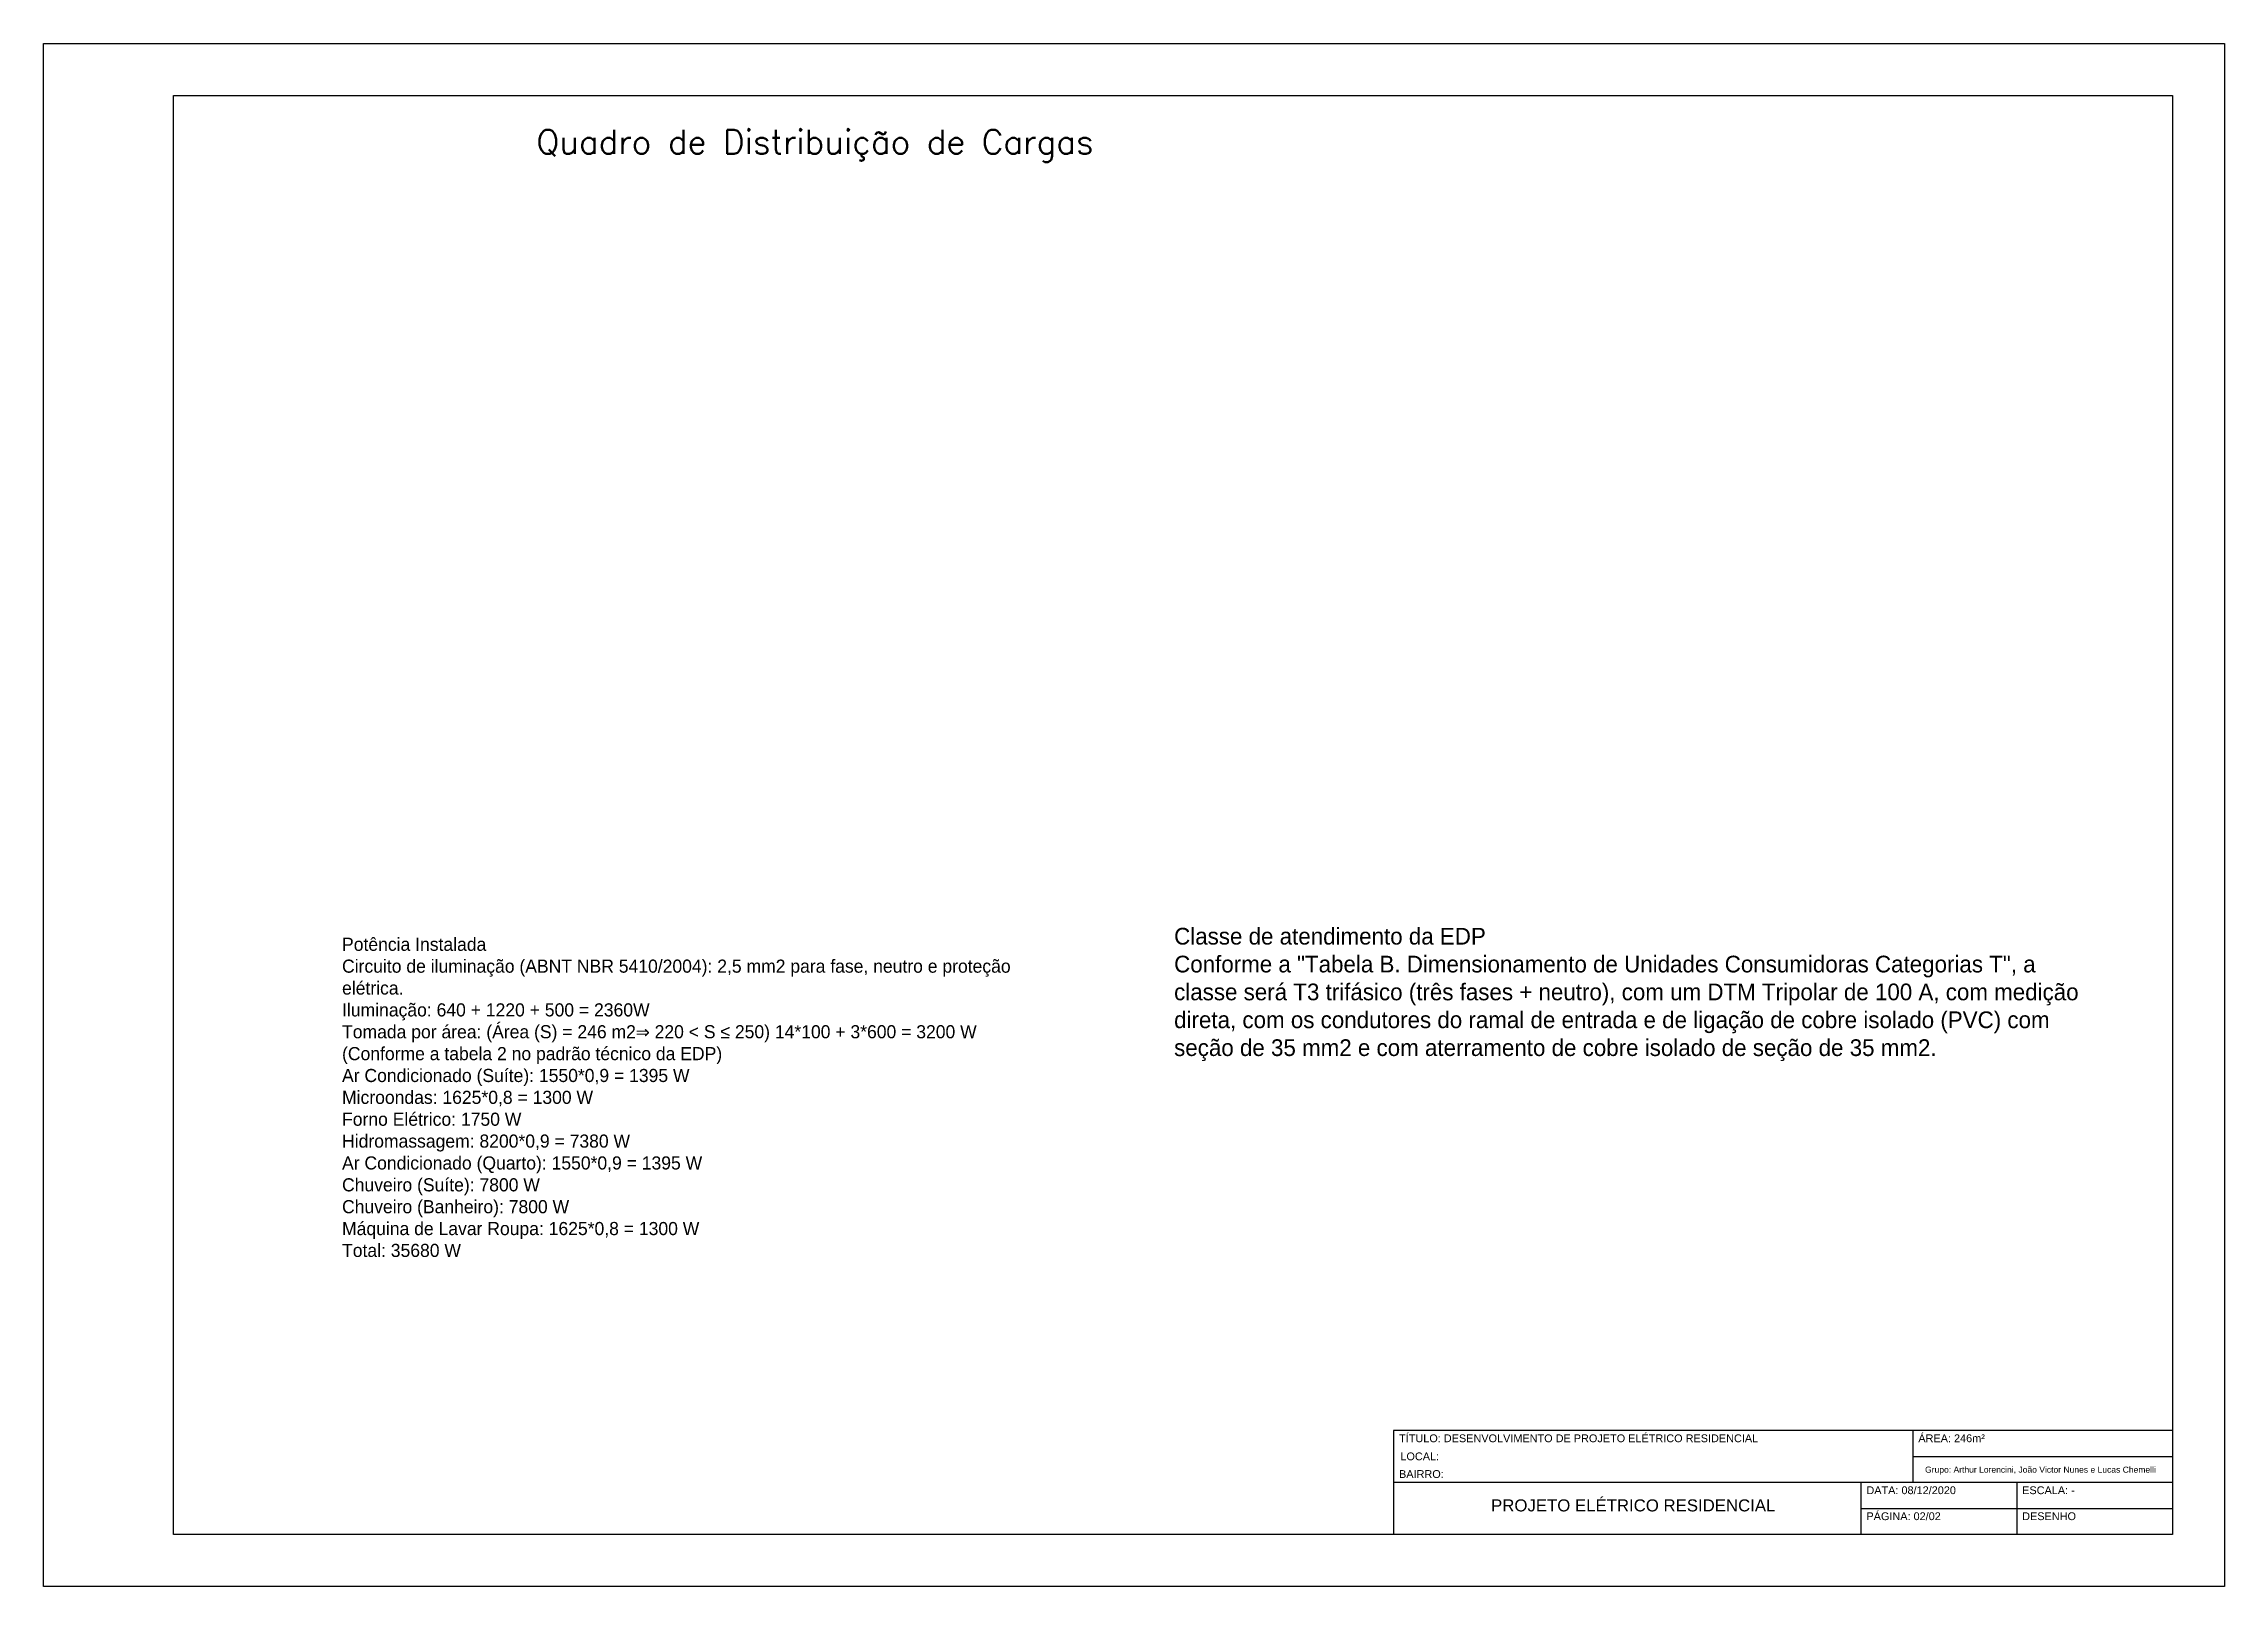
# Model space of a CAD drawing. Extents: x 20 to 1815, y -14679 to 245.
# Drawn here: x 63.25 to 105.25, y -12.7 to 17 of the extents above; entities that cross this region are included whole.
import ezdxf

# ---------------------------------------------------------------- set-up
doc = ezdxf.new("R2010")
doc.units = 0
doc.header["$MEASUREMENT"] = 0
doc.linetypes.add('HIDDEN', pattern=[0.375, 0.25, -0.125])
doc.layers.get('0').update_dxf_attribs({"linetype": 'CONTINUOUS'})
doc.layers.add('TEXTO', color=1, linetype='CONTINUOUS')
doc.layers.add('TOMADAS', color=1, linetype='CONTINUOUS')
doc.styles.add('ARIALN', font='arial.ttf')
doc.styles.add('COMICS', font='comic.ttf')
doc.styles.add('ROMANS', font='romans.shx')

# ---------------------------------------------------------------- blocks, each defined once
blk = doc.blocks.new('BLOCOA3_LEGENDA')
at = {"layer": 'TOMADAS'}
for p, q in [((2.5, -1), (41, -1)), ((2.5, -28.7), (2.5, -1)), ((41, -1), (41, -28.7)), ((26, -26.7), (26, -28.7)), ((41, -26.7), (26, -26.7)), ((36, -26.7), (36, -27.7)), ((41, -27.7), (26, -27.7)), ((35, -27.7), (35, -28.7)), ((38, -27.7), (38, -28.7)), ((35, -28.2), (41, -28.2)), ((41, -28.7), (2.5, -28.7))]:
    blk.add_line(p, q, dxfattribs=at)
blk.add_lwpolyline([(0, 0), (42, 0), (42, -29.7), (0, -29.7)], close=True, dxfattribs=at)

msp = doc.modelspace()

# ---------------------------------------------------------------- linework, layer by layer
at = {"layer": 'TOMADAS'}
msp.add_line((99.25, -10.2), (104.25, -10.2), dxfattribs=at)

# ---------------------------------------------------------------- block references
at = {"layer": 'TEXTO'}
msp.add_blockref('BLOCOA3_LEGENDA', (63.25, 17), dxfattribs=at)

# ---------------------------------------------------------------- texts
at = {"color": 7, "linetype": 'Continuous', "attachment_point": 1, "style": 'COMICS'}
for s, insert, char_height, width in [('Potência Instalada\\PCircuito de iluminação (ABNT NBR 5410/2004): 2,5 mm2 para fase, neutro e proteção\\Pelétrica.\\PIluminação: 640 + 1220 + 500 = 2360W\\PTomada por área: (Área (S) = 246 m2⇒ 220 < S ≤ 250) 14*100 + 3*600 = 3200 W\\P(Conforme a tabela 2 no padrão técnico da EDP)\\PAr Condicionado (Suíte): 1550*0,9 = 1395 W\\PMicroondas: 1625*0,8 = 1300 W\\PForno Elétrico: 1750 W\\PHidromassagem: 8200*0,9 = 7380 W\\PAr Condicionado (Quarto): 1550*0,9 = 1395 W\\PChuveiro (Suíte): 7800 W\\PChuveiro (Banheiro): 7800 W\\PMáquina de Lavar Roupa: 1625*0,8 = 1300 W\\PTotal: 35680 W', (68.998, -0.213), 0.25253, 14.67342), ('Classe de atendimento da EDP\\PConforme a "Tabela B. Dimensionamento de Unidades Consumidoras Categorias T", a\\Pclasse será T3 trifásico (três fases + neutro), com um DTM Tripolar de 100 A, com medição\\Pdireta, com os condutores do ramal de entrada e de ligação de cobre isolado (PVC) com\\Pseção de 35 mm2 e com aterramento de cobre isolado de seção de 35 mm2.', (85.023, -0.023), 0.32175, 19.89561)]:
    msp.add_mtext(s, dxfattribs=dict(at, insert=insert, char_height=char_height, width=width))
at = {"layer": 'TEXTO', "linetype": 'HIDDEN', "style": 'ROMANS'}
msp.add_text('Quadro de Distribuição de Cargas', height=0.46529, dxfattribs=at).set_placement((72.743, 14.875))
at = {"layer": 'TOMADAS', "ltscale": 0.35, "style": 'ARIALN'}
for s, height, p in [('TÍTULO: DESENVOLVIMENTO DE PROJETO ELÉTRICO RESIDENCIAL', 0.15, (89.356, -9.925)), ('ÁREA: 246m²', 0.15, (99.356, -9.925)), ('BAIRRO: ', 0.15, (89.355, -10.613)), ('LOCAL: ', 0.15, (89.381, -10.273)), ('Grupo: Arthur Lorencini, João Victor Nunes e Lucas Chemelli', 0.11754, (99.486, -10.512)), ('DATA: 08/12/2020', 0.15, (98.356, -10.925)), ('ESCALA: -', 0.15, (101.356, -10.925)), ('PÁGINA: 02/02', 0.15, (98.356, -11.425)), ('DESENHO', 0.15, (101.356, -11.425))]:
    msp.add_text(s, height=height, dxfattribs=at).set_placement(p)
at = {"layer": 'TOMADAS', "insert": (91.128, -11.026), "char_height": 0.23126, "attachment_point": 1, "style": 'ARIALN'}
msp.add_mtext_dynamic_manual_height_columns('PROJETO ELÉTRICO RESIDENCIAL', width=36.06957, gutter_width=5, heights=[0], dxfattribs=at)

doc.saveas('drawing.dxf')
